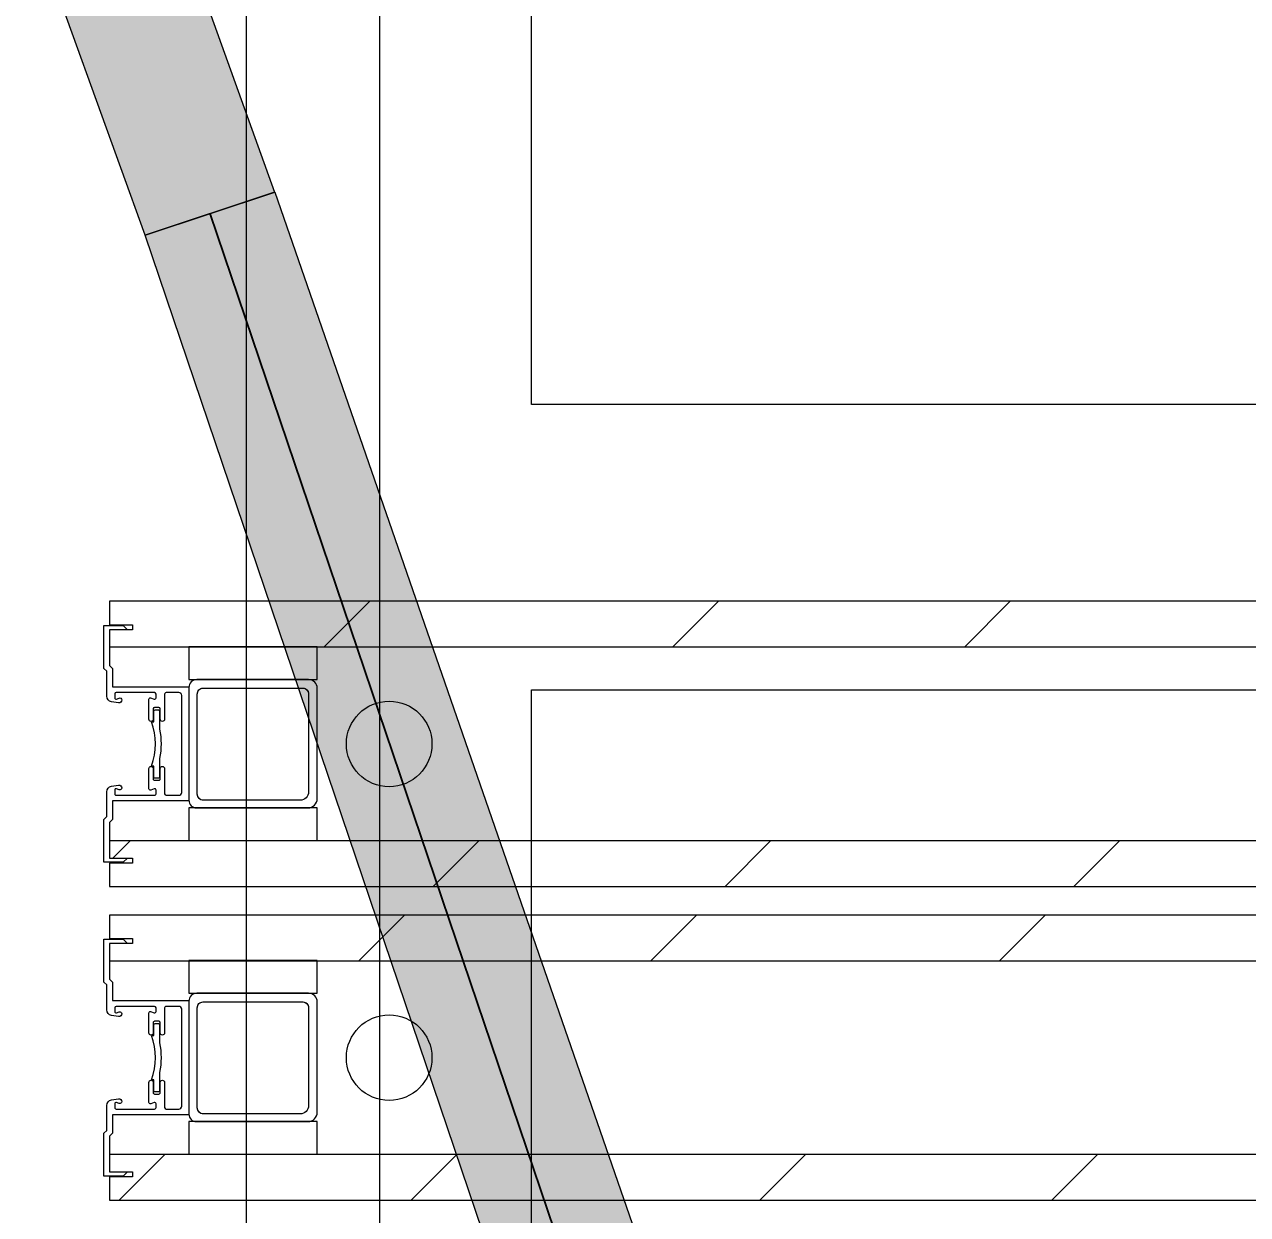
# Model space of a CAD drawing. Header units: millimetres. Extents: x 0 to 168960, y -92093 to 443706.
# Drawn here: x 61223.9 to 61652.5, y 314563.8 to 314981 of the extents above; entities that cross this region are included whole.
import ezdxf
from ezdxf.enums import TextEntityAlignment as Align

# ---------------------------------------------------------------- set-up
doc = ezdxf.new("R2018")
doc.units = ezdxf.units.MM
doc.linetypes.add('осевая', pattern=[50.800000000000004, 31.75, -6.35, 6.35, -6.35])
for name, color, linetype, lineweight in [('_0', 7, 'Continuous', 15), ('АР_Названия помещений', 124, 'Continuous', 5), ('АР_Номер помещения', 1, 'Continuous', 25), ('АР_Помещения_площадь', 19, 'Continuous', 9)]:
    doc.layers.add(name, color=color, linetype=linetype, lineweight=lineweight)
doc.styles.add('ISOCPEUR', font='isocpeur.ttf', dxfattribs={"height": 174.9999999999999})
doc.styles.get("Standard").update_dxf_attribs({"font": 'arial.ttf'})

# ---------------------------------------------------------------- blocks, each defined once
blk = doc.blocks.new('*U362')
at = {"color": 8, "style": 'ISOCPEUR', "width": 0.7, "flags": 1}
blk.add_attdef('КАТЕГОРИЯ', (-499.1655280450395, -2092.186355050572), '', height=250, dxfattribs=at)
at = {"layer": 'АР_Номер помещения', "color": 8, "style": 'ISOCPEUR', "width": 0.7}
blk.add_attdef('НОМЕР_ПОМЕЩЕНИЯ', text='', height=300, dxfattribs=at).set_placement((-17564.86919595587, 2858.18843627081), align=Align.MIDDLE_CENTER)
at = {"layer": 'АР_Помещения_площадь', "color": 8, "style": 'ISOCPEUR', "width": 0.7}
blk.add_attdef('ПЛОЩАДЬ_ПОМЕЩЕНИЯ', text='', height=200, dxfattribs=at).set_placement((-1475.609504904383, 2342.480832341213), align=Align.MIDDLE_RIGHT)
at = {"layer": 'АР_Помещения_площадь', "color": 8, "lineweight": 30, "width": 0.7, "flags": 104}
blk.add_attdef('ИМЯ_ПОМЕЩЕНИЯ', text='', height=100, dxfattribs=at).set_placement((157.6277002443094, 1217.141369806137), align=Align.MIDDLE_CENTER)
blk = doc.blocks.new('*U370')
at = {"color": 8, "style": 'ISOCPEUR', "width": 0.7, "flags": 1}
blk.add_attdef('КАТЕГОРИЯ', (-499.1655280450395, -2092.186355050572), '', height=250, dxfattribs=at)
at = {"layer": 'АР_Номер помещения', "color": 8, "style": 'ISOCPEUR', "width": 0.7}
blk.add_attdef('НОМЕР_ПОМЕЩЕНИЯ', text='', height=300, dxfattribs=at).set_placement((-21611.62945114239, 4249.169000430369), align=Align.MIDDLE_CENTER)
at = {"layer": 'АР_Помещения_площадь', "color": 8, "style": 'ISOCPEUR', "width": 0.7}
blk.add_attdef('ПЛОЩАДЬ_ПОМЕЩЕНИЯ', text='', height=200, dxfattribs=at).set_placement((-21287.99867618793, 5858.842214840608), align=Align.MIDDLE_RIGHT)
at = {"layer": 'АР_Помещения_площадь', "color": 8, "lineweight": 30, "width": 0.7, "flags": 104}
blk.add_attdef('ИМЯ_ПОМЕЩЕНИЯ', text='', height=100, dxfattribs=at).set_placement((157.6277002443094, 1217.141369806137), align=Align.MIDDLE_CENTER)
blk = doc.blocks.new('*U456')
at = {"ltscale": 75}
h = blk.add_hatch(dxfattribs=at)
h.set_pattern_fill('ANSI31', color=8, scale=50)
h.set_pattern_definition([(45, (1.13686837721616e-13, 639.6807474487578), (-112.2532015133644, 112.2532015133644), [])])
h.paths.add_polyline_path([(1052.074230230049, -4855.319253445312), (1044.074214017586, -4855.319253445312), (1044.074214017586, -4853.51925277774), (1052.074230230049, -4853.51925277774), (1052.074230230049, -4845.319251806184), (-97.92582126834998, -4845.319251806177), (-97.92582126834998, -4853.519252777733), (-89.9258050558866, -4853.519252777733), (-89.9258050558866, -4855.319253445305), (-97.92582126834998, -4855.319253445305), (-97.92582126834998, -4861.319250703491), (1052.074230230049, -4861.319250703498)])
h.paths.add_polyline_path([(1052.074230230049, -4929.319254398994), (-97.92582126834998, -4929.319254398986), (-97.92582126834998, -4935.319251657165), (-89.9258050558866, -4935.319251657165), (-89.9258050558866, -4937.119252324737), (-97.92582126834998, -4937.119252324737), (-97.92582126834998, -4945.319253296293), (1052.074230230049, -4945.3192532963), (1052.074230230049, -4937.119252324752), (1044.074214017586, -4937.119252324752), (1044.074214017586, -4935.31925165718), (1052.074230230049, -4935.31925165718)])
h.paths.add_polyline_path([(1052.074230230049, -4965.319253445312), (1044.074214017586, -4965.319253445312), (1044.074214017586, -4963.51925277774), (1052.074230230049, -4963.51925277774), (1052.074230230049, -4955.319251806184), (-97.92582126834998, -4955.319251806177), (-97.92582126834998, -4963.519252777733), (-89.9258050558866, -4963.519252777733), (-89.9258050558866, -4965.319253445305), (-97.92582126834998, -4965.319253445305), (-97.92582126834998, -4971.319250703491), (1052.074230230049, -4971.319250703498)])
h.paths.add_polyline_path([(1052.074230230049, -5039.319254398994), (-97.92582126834998, -5039.319254398986), (-97.92582126834998, -5045.319251657165), (-89.9258050558866, -5045.319251657165), (-89.9258050558866, -5047.119252324737), (-97.92582126834998, -5047.119252324737), (-97.92582126834998, -5055.319253296293), (1052.074230230049, -5055.3192532963), (1052.074230230049, -5047.119252324752), (1044.074214017586, -5047.119252324752), (1044.074214017586, -5045.31925165718), (1052.074230230049, -5045.31925165718)])
h.paths.add_polyline_path([(1052.074230230049, -5075.319253445312), (1044.074214017586, -5075.319253445312), (1044.074214017586, -5073.51925277774), (1052.074230230049, -5073.51925277774), (1052.074230230049, -5065.319251806184), (-97.92582126834998, -5065.319251806177), (-97.92582126834998, -5073.519252777733), (-89.9258050558866, -5073.519252777733), (-89.9258050558866, -5075.319253445305), (-97.92582126834998, -5075.319253445305), (-97.92582126834998, -5081.319250703491), (1052.074230230049, -5081.319250703498)])
h.paths.add_polyline_path([(915.3990858139579, -5175.31925255125), (915.3990858139579, -5191.31925255125), (1052.085289488211, -5191.31925255125), (1052.085289488211, -5175.31925255125)])
h.paths.add_polyline_path([(1052.074230230049, -5149.319254398994), (-97.92582126834998, -5149.319254398986), (-97.92582126834998, -5155.319251657165), (-89.9258050558866, -5155.319251657165), (-89.9258050558866, -5157.119252324737), (-97.92582126834998, -5157.119252324737), (-97.92582126834998, -5165.319253296293), (1052.074230230049, -5165.3192532963), (1052.074230230049, -5157.119252324752), (1044.074214017586, -5157.119252324752), (1044.074214017586, -5155.31925165718), (1052.074230230049, -5155.31925165718)])
h.paths.add_polyline_path([(20.80072385193388, -5175.31925255125), (20.80072385193388, -5191.31925255125), (905.4760391985757, -5191.319252551257), (905.4760391985757, -5175.31925255125)])
h.paths.add_polyline_path([(1052.085289488197, -5275.31925255125), (1052.085289488197, -5259.319252551257), (944.5759609985681, -5259.319252551257), (944.5759609985681, -5275.31925255125)])
h.paths.add_polyline_path([(934.6529143831859, -5259.319252551257), (-8.706308695255856, -5259.31925255125), (-8.706308695255856, -5275.319252551242), (934.6529143831859, -5275.31925255125)])
h.paths.add_polyline_path([(-99.92579551914343, -5330.727966430386), (1052.074218785972, -5330.727966430386), (1052.074218785972, -5315.319252551242), (-99.92579551914343, -5315.319252551242)])
h.paths.add_polyline_path([(1052.074218785972, -5398.973145807198), (-99.92579551914343, -5398.973145807198), (-99.92579551914343, -5415.319252551242), (-50.00000000000101, -5415.319252551242), (50.13124937287547, -5415.319252551242), (1052.074218785972, -5415.319252551242)])
h.paths.add_polyline_path([(10.88111534260578, -5191.31925255125), (10.88111534260578, -5175.31925255125), (-97.92579551914343, -5175.31925255125), (-97.92579551914343, -5191.31925255125)])
h.paths.add_polyline_path([(-18.20630869525586, -5259.31925255125), (-97.92579551914343, -5259.31925255125), (-97.92579551914343, -5275.319252551242), (-18.20630869525586, -5275.319252551242)])
at = {"color": 8}
for points in [[(-50, 0), (-50.00000000000101, -5465.319252551242), (49.99999999999899, -5465.319252551242), (49.99367757630047, -4876.319252551237), (905.0740573432921, -4876.319252551246), (905.0742044808568, -5465.31925255125), (1005.074204480857, -5465.31925255125), (1005.074057343294, -4776.319252551246), (49.99288924190172, -4776.319252551239), (50, 0)], [(1052.074230230049, -4855.319253445312), (1044.074214017586, -4855.319253445312), (1044.074214017586, -4853.51925277774), (1052.074230230049, -4853.51925277774), (1052.074230230049, -4845.319251806184), (-97.92582126834998, -4845.319251806177), (-97.92582126834998, -4853.519252777733), (-89.9258050558866, -4853.519252777733), (-89.9258050558866, -4855.319253445305), (-97.92582126834998, -4855.319253445305), (-97.92582126834998, -4861.319250703491), (1052.074230230049, -4861.319250703498)], [(-25.12687234542328, -4872.742313533712), (-25.12687234542328, -4861.282851942855), (-70.12579771258982, -4861.282851942855), (-70.12579771258982, -4872.742313533712), (-25.12687234542328, -4872.742313533712)], [(-70.12579771258982, -4929.207082568482), (-25.12687234542328, -4929.207082568482), (-25.12687234542328, -4917.747620977625), (-70.12579771258982, -4917.747620977625), (-70.12579771258982, -4929.207082568482)], [(1052.074230230049, -4929.319254398994), (-97.92582126834998, -4929.319254398986), (-97.92582126834998, -4935.319251657165), (-89.9258050558866, -4935.319251657165), (-89.9258050558866, -4937.119252324737), (-97.92582126834998, -4937.119252324737), (-97.92582126834998, -4945.319253296293), (1052.074230230049, -4945.3192532963), (1052.074230230049, -4937.119252324752), (1044.074214017586, -4937.119252324752), (1044.074214017586, -4935.31925165718), (1052.074230230049, -4935.31925165718)], [(1052.074230230049, -4965.319253445312), (1044.074214017586, -4965.319253445312), (1044.074214017586, -4963.51925277774), (1052.074230230049, -4963.51925277774), (1052.074230230049, -4955.319251806184), (-97.92582126834998, -4955.319251806177), (-97.92582126834998, -4963.519252777733), (-89.9258050558866, -4963.519252777733), (-89.9258050558866, -4965.319253445305), (-97.92582126834998, -4965.319253445305), (-97.92582126834998, -4971.319250703491), (1052.074230230049, -4971.319250703498)], [(-25.12687234542328, -4982.742313533712), (-25.12687234542328, -4971.282851942855), (-70.12579771258982, -4971.282851942855), (-70.12579771258982, -4982.742313533712), (-25.12687234542328, -4982.742313533712)], [(-70.12579771258982, -5039.207082568482), (-25.12687234542328, -5039.207082568482), (-25.12687234542328, -5027.747620977625), (-70.12579771258982, -5027.747620977625), (-70.12579771258982, -5039.207082568482)], [(1052.074230230049, -5039.319254398994), (-97.92582126834998, -5039.319254398986), (-97.92582126834998, -5045.319251657165), (-89.9258050558866, -5045.319251657165), (-89.9258050558866, -5047.119252324737), (-97.92582126834998, -5047.119252324737), (-97.92582126834998, -5055.319253296293), (1052.074230230049, -5055.3192532963), (1052.074230230049, -5047.119252324752), (1044.074214017586, -5047.119252324752), (1044.074214017586, -5045.31925165718), (1052.074230230049, -5045.31925165718)]]:
    blk.add_lwpolyline(points, close=True, dxfattribs=at)
for points in [[(-81.62580992111509, -4877.819252648078, 0.414213562373475), (-82.12580982425527, -4877.319252744936), (-95.62536968795814, -4877.319252744935, 0.4076692435884849), (-96.12582011435336, -4877.809384719179), (-96.12581521251661, -4879.119252551216), (-96.12580982425436, -4879.119252551216, 0.5236937938588443), (-95.45019056093236, -4879.587395557518), (-94.57694104636778, -4879.25573894689, -0.5171094181616752), (-93.6261173267336, -4879.894455164349, -0.4685459341944643), (-94.78224535633183, -4880.906940722811), (-94.78224568538292, -4880.90694280034), (-97.23867991890086, -4880.517881248366), (-97.23867968111983, -4880.517879747083, -0.3692590870612273), (-98.9258083937467, -4878.540111133145), (-98.9258083937467, -4869.819253028072), (-99.92579551914343, -4868.819252864159), (-99.92579551914343, -4853.819254130758), (-93.14296575763831, -4853.819254130758), (-91.6429423275705, -4855.319253445305), (-97.92582126834998, -4855.319253445305), (-97.92582126834998, -4867.819252700247), (-96.92583414295325, -4868.819252864159), (-96.92583414295325, -4875.31925299827), (-70.12579771259436, -4875.31925299827), (-70.12579771259436, -4915.319252104207), (-96.92583414295325, -4915.319252104207), (-96.92583414295325, -4921.819252238318), (-97.92582126834998, -4922.819252402231), (-97.92582126834998, -4935.319251657173), (-91.6429423275705, -4935.319251657173), (-93.14296575763831, -4936.819250971719), (-99.92579551914343, -4936.819250971719), (-99.92579551914343, -4921.819252238318), (-98.9258083937467, -4920.819252074405), (-98.9258083937467, -4912.098393969332, -0.3692590732812085), (-97.23867977693828, -4910.12062537057), (-97.2386800327323, -4910.120623755556), (-94.78224580647122, -4909.731562143664), (-94.78224544997067, -4909.731564394504, -0.4685459630985602), (-93.62611732673179, -4910.744049938132, -0.5171094181635373), (-94.5769410463696, -4911.382766155593), (-95.45019055973228, -4911.051109545415, 0.523693794674848), (-96.12580982425573, -4911.519252551268), (-96.12581521251661, -4911.519252551268), (-96.12582059437239, -4912.817707158768, 0.4148534517142241), (-95.62473171662816, -4913.319252357542), (-82.12580982425527, -4913.319252357539, 0.4142169089958392), (-81.62579866625231, -4912.81924691265), (-81.62579866606995, -4911.519267071057, 0.5263183090191899), (-82.30528222812711, -4911.052573096936), (-83.44827028491329, -4911.486675307791, -0.5238257940620074), (-84.12580531017841, -4911.015318240641), (-84.12580531017841, -4903.97202568347, -0.9999999999999999), (-82.62578575889177, -4903.97202568347), (-82.62578575888449, -4907.564350278306, 0.417088185879998), (-82.12580984064073, -4908.069252446932), (-80.62580982425527, -4908.06925244693, 0.414219918199634), (-80.12578817579254, -4907.56924164881), (-80.1257881758512, -4903.962150354891, -0.9999999999999999), (-78.6258372900785, -4903.962150354891), (-78.6258372900785, -4912.819252625748, 0.4135527551017812), (-78.12536968797315, -4913.319252292971), (-73.62580982425527, -4913.319252292968, 0.414213562373095), (-72.62581008255086, -4912.319252551264), (-72.62581008255086, -4878.319252551213, 0.4142135623731283), (-73.62580982425527, -4877.319252809509), (-78.12536968328743, -4877.31925280951, 0.4144872272624899), (-78.6258372900785, -4877.820850480929), (-78.6258372900785, -4886.676354747586, -0.9999999999999999), (-80.1257881758512, -4886.676354747586), (-80.1257881758512, -4883.06925287161, 0.4141830312661964), (-80.62580982425527, -4882.569252655547), (-82.12580984064073, -4882.569252655544, 0.4170881858757274), (-82.62578575888449, -4883.074154824164), (-82.62578575887994, -4886.666479419007, -0.9999999999999999), (-84.12580531018114, -4886.666479419007), (-84.12580531017841, -4879.621092523426, -0.4421397536477223), (-83.5741792277314, -4879.107714560609), (-82.30526943842881, -4879.585936863016, 0.526315358118477), (-81.62580424526834, -4879.119250386821), (-81.62580429369166, -4877.819252648078)], [(-81.62580992111509, -4987.819252648078, 0.414213562373475), (-82.12580982425527, -4987.319252744936), (-95.62536968795814, -4987.319252744936, 0.4076692435884849), (-96.12582011435336, -4987.809384719179), (-96.12581521251661, -4989.119252551216), (-96.12580982425436, -4989.119252551216, 0.5236937938588443), (-95.45019056093236, -4989.587395557518), (-94.57694104636778, -4989.25573894689, -0.5171094181616752), (-93.6261173267336, -4989.89445516435, -0.4685459341944643), (-94.78224535633183, -4990.906940722811), (-94.78224568538292, -4990.90694280034), (-97.23867991890086, -4990.517881248367), (-97.23867968111983, -4990.517879747083, -0.3692590870612273), (-98.9258083937467, -4988.540111133145), (-98.9258083937467, -4979.819253028072), (-99.92579551914343, -4978.819252864159), (-99.92579551914343, -4963.819254130758), (-93.14296575763831, -4963.819254130758), (-91.6429423275705, -4965.319253445305), (-97.92582126834998, -4965.319253445305), (-97.92582126834998, -4977.819252700247), (-96.92583414295325, -4978.819252864159), (-96.92583414295325, -4985.31925299827), (-70.12579771259436, -4985.31925299827), (-70.12579771259436, -5025.319252104207), (-96.92583414295325, -5025.319252104207), (-96.92583414295325, -5031.819252238318), (-97.92582126834998, -5032.819252402231), (-97.92582126834998, -5045.319251657173), (-91.6429423275705, -5045.319251657173), (-93.14296575763831, -5046.819250971719), (-99.92579551914343, -5046.819250971719), (-99.92579551914343, -5031.819252238318), (-98.9258083937467, -5030.819252074405), (-98.9258083937467, -5022.098393969332, -0.3692590732812085), (-97.23867977693828, -5020.12062537057), (-97.2386800327323, -5020.120623755556), (-94.78224580647122, -5019.731562143664), (-94.78224544997067, -5019.731564394504, -0.4685459630985602), (-93.62611732673179, -5020.744049938132, -0.5171094181635373), (-94.5769410463696, -5021.382766155593), (-95.45019055973228, -5021.051109545416, 0.523693794674848), (-96.12580982425573, -5021.519252551268), (-96.12581521251661, -5021.519252551268), (-96.12582059437239, -5022.817707158768, 0.4148534517142241), (-95.62473171662816, -5023.319252357542), (-82.12580982425527, -5023.319252357539, 0.4142169089958392), (-81.62579866625231, -5022.81924691265), (-81.62579866606995, -5021.519267071057, 0.5263183090191899), (-82.30528222812711, -5021.052573096936), (-83.44827028491329, -5021.486675307791, -0.5238257940620074), (-84.12580531017841, -5021.015318240641), (-84.12580531017841, -5013.97202568347, -0.9999999999999999), (-82.62578575889177, -5013.97202568347), (-82.62578575888449, -5017.564350278306, 0.417088185879998), (-82.12580984064073, -5018.069252446932), (-80.62580982425527, -5018.06925244693, 0.414219918199634), (-80.12578817579254, -5017.569241648811), (-80.1257881758512, -5013.962150354891, -0.9999999999999999), (-78.6258372900785, -5013.962150354891), (-78.6258372900785, -5022.819252625748, 0.4135527551017812), (-78.12536968797315, -5023.319252292971), (-73.62580982425527, -5023.319252292968, 0.414213562373095), (-72.62581008255086, -5022.319252551264), (-72.62581008255086, -4988.319252551213, 0.4142135623731283), (-73.62580982425527, -4987.319252809509), (-78.12536968328743, -4987.31925280951, 0.4144872272624899), (-78.6258372900785, -4987.820850480929), (-78.6258372900785, -4996.676354747586, -0.9999999999999999), (-80.1257881758512, -4996.676354747586), (-80.1257881758512, -4993.06925287161, 0.4141830312661964), (-80.62580982425527, -4992.569252655547), (-82.12580984064073, -4992.569252655544, 0.4170881858757274), (-82.62578575888449, -4993.074154824164), (-82.62578575887994, -4996.666479419007, -0.9999999999999999), (-84.12580531018114, -4996.666479419007), (-84.12580531017841, -4989.621092523426, -0.4421397536477223), (-83.5741792277314, -4989.107714560609), (-82.30526943842881, -4989.585936863016, 0.526315358118477), (-81.62580424526834, -4989.119250386821), (-81.62580429369166, -4987.819252648078)]]:
    blk.add_lwpolyline(points, format="xyb", dxfattribs=at)
for points in [[(-28.40009703406768, -4917.747620977622, 0.414213562373095), (-25.12687234542328, -4914.474396288973), (-25.12687234542464, -4875.782722381922, 0.414213562373095), (-28.16728119362607, -4872.742313533719), (-67.321899765284, -4872.742313533716, 0.414213562373095), (-70.12579771258982, -4875.546211481033), (-70.12579771259936, -4915.092293621445, 0.414213562373095), (-67.47047035641674, -4917.747620977625), (-28.40009703406768, -4917.747620977625)], [(-31.12554775787804, -4915.057715439976), (-65.07153650300108, -4915.057715439974, -0.414213562373095), (-67.17906498157765, -4912.9501869614), (-67.17906498156947, -4877.815249302945, -0.414213562373095), (-65.1460859688342, -4875.782270290209), (-30.12482958682459, -4875.782270290209, -0.414213562373095), (-28.15627047860117, -4877.750829398439), (-28.15627047860117, -4912.088438160699, -0.414213562373095), (-31.12554775787804, -4915.057715439976)], [(-80.92580982540778, -4883.321932691893, -0.414213562373095), (-80.42583795727217, -4883.821904560027), (-80.42583795727808, -4890.165599132067, -0.1086563943623405), (-80.42625695845447, -4900.474811308843), (-80.42625695844765, -4906.8211391816, -0.4142135881184977), (-80.92539094666529, -4907.320273125944), (-81.92580982425818, -4907.320273125941, -0.4149316596879949), (-82.42581220844397, -4906.819762838713), (-82.42581220844397, -4903.069252424815), (-83.27580977661557, -4903.069252424806, 0.1819686946466833), (-83.27580977661239, -4887.569252677904), (-82.42581220844397, -4887.569252677909), (-82.42581220844397, -4883.819252528883, -0.4142102386467865), (-81.92580982425818, -4883.319252446926), (-80.92580171802649, -4883.319252446927)], [(-28.40009703406768, -5027.747620977622, 0.414213562373095), (-25.12687234542328, -5024.474396288973), (-25.12687234542464, -4985.782722381922, 0.414213562373095), (-28.16728119362607, -4982.742313533719), (-67.321899765284, -4982.742313533716, 0.414213562373095), (-70.12579771258982, -4985.546211481033), (-70.12579771259936, -5025.092293621445, 0.414213562373095), (-67.47047035641674, -5027.747620977625), (-28.40009703406768, -5027.747620977625)], [(-31.12554775787804, -5025.057715439976), (-65.07153650300108, -5025.057715439974, -0.414213562373095), (-67.17906498157765, -5022.9501869614), (-67.17906498156947, -4987.815249302945, -0.414213562373095), (-65.1460859688342, -4985.782270290209), (-30.12482958682459, -4985.782270290209, -0.414213562373095), (-28.15627047860117, -4987.750829398439), (-28.15627047860117, -5022.088438160699, -0.414213562373095), (-31.12554775787804, -5025.057715439976)], [(-80.92580982540778, -4993.321932691893, -0.414213562373095), (-80.42583795727217, -4993.821904560027), (-80.42583795727808, -5000.165599132067, -0.1086563943623405), (-80.42625695845447, -5010.474811308843), (-80.42625695844765, -5016.8211391816, -0.4142135881184977), (-80.92539094666529, -5017.320273125944), (-81.92580982425818, -5017.320273125942, -0.4149316596879949), (-82.42581220844397, -5016.819762838713), (-82.42581220844397, -5013.069252424815), (-83.27580977661557, -5013.069252424806, 0.1819686946466833), (-83.27580977661239, -4997.569252677904), (-82.42581220844397, -4997.569252677909), (-82.42581220844397, -4993.819252528883, -0.4142102386467865), (-81.92580982425818, -4993.319252446927), (-80.92580171802649, -4993.319252446927)]]:
    blk.add_lwpolyline(points, format="xyb", close=True, dxfattribs=at)
for centre, radius in [((0.07420448085657938, -4895.319252551242), 15.00000000000001), ((0.07420448085657938, -5005.319252551242), 15.00000000000002)]:
    blk.add_circle(centre, radius, dxfattribs=at)
blk = doc.blocks.new('*U590')
at = {"ltscale": 75}
h = blk.add_hatch(dxfattribs=at)
h.set_pattern_fill('ANSI31', color=8, scale=50)
h.set_pattern_definition([(45, (1.35003119794419e-13, 741.967266209278), (-112.2532015133644, 112.2532015133644), [])])
h.paths.add_polyline_path([(1052.074230230049, -4753.032734684792), (1044.074214017586, -4753.032734684792), (1044.074214017586, -4751.23273401722), (1052.074230230049, -4751.23273401722), (1052.074230230049, -4743.032733045664), (-97.92582126834995, -4743.032733045657), (-97.92582126834995, -4751.232734017212), (-89.92580505588657, -4751.232734017212), (-89.92580505588657, -4753.032734684784), (-97.92582126834995, -4753.032734684784), (-97.92582126834995, -4759.032731942971), (1052.074230230049, -4759.032731942978)])
h.paths.add_polyline_path([(1052.074230230049, -4827.032735638473), (-97.92582126834995, -4827.032735638466), (-97.92582126834995, -4833.032732896645), (-89.92580505588657, -4833.032732896645), (-89.92580505588657, -4834.832733564217), (-97.92582126834995, -4834.832733564217), (-97.92582126834995, -4843.032734535773), (1052.074230230049, -4843.03273453578), (1052.074230230049, -4834.832733564232), (1044.074214017586, -4834.832733564232), (1044.074214017586, -4833.03273289666), (1052.074230230049, -4833.03273289666)])
h.paths.add_polyline_path([(1052.074230230049, -4863.032734684792), (1044.074214017586, -4863.032734684792), (1044.074214017586, -4861.23273401722), (1052.074230230049, -4861.23273401722), (1052.074230230049, -4853.032733045664), (-97.92582126834995, -4853.032733045657), (-97.92582126834995, -4861.232734017212), (-89.92580505588657, -4861.232734017212), (-89.92580505588657, -4863.032734684784), (-97.92582126834995, -4863.032734684784), (-97.92582126834995, -4869.032731942971), (1052.074230230049, -4869.032731942978)])
h.paths.add_polyline_path([(1052.074230230049, -4937.032735638473), (-97.92582126834995, -4937.032735638466), (-97.92582126834995, -4943.032732896645), (-89.92580505588657, -4943.032732896645), (-89.92580505588657, -4944.832733564217), (-97.92582126834995, -4944.832733564217), (-97.92582126834995, -4953.032734535773), (1052.074230230049, -4953.03273453578), (1052.074230230049, -4944.832733564232), (1044.074214017586, -4944.832733564232), (1044.074214017586, -4943.03273289666), (1052.074230230049, -4943.03273289666)])
h.paths.add_polyline_path([(1052.074230230049, -4973.032734684792), (1044.074214017586, -4973.032734684792), (1044.074214017586, -4971.23273401722), (1052.074230230049, -4971.23273401722), (1052.074230230049, -4963.032733045664), (-97.92582126834995, -4963.032733045657), (-97.92582126834995, -4971.232734017212), (-89.92580505588657, -4971.232734017212), (-89.92580505588657, -4973.032734684784), (-97.92582126834995, -4973.032734684784), (-97.92582126834995, -4979.032731942971), (1052.074230230049, -4979.032731942978)])
h.paths.add_polyline_path([(915.3990858139579, -5073.032733790729), (915.3990858139579, -5089.032733790729), (1052.085289488211, -5089.032733790729), (1052.085289488211, -5073.032733790729)])
h.paths.add_polyline_path([(1052.074230230049, -5047.032735638473), (-97.92582126834995, -5047.032735638466), (-97.92582126834995, -5053.032732896645), (-89.92580505588657, -5053.032732896645), (-89.92580505588657, -5054.832733564217), (-97.92582126834995, -5054.832733564217), (-97.92582126834995, -5063.032734535773), (1052.074230230049, -5063.03273453578), (1052.074230230049, -5054.832733564232), (1044.074214017586, -5054.832733564232), (1044.074214017586, -5053.03273289666), (1052.074230230049, -5053.03273289666)])
h.paths.add_polyline_path([(20.8007238519339, -5073.032733790729), (20.8007238519339, -5089.032733790729), (905.4760391985757, -5089.032733790737), (905.4760391985757, -5073.032733790729)])
h.paths.add_polyline_path([(1052.085289488197, -5173.032733790729), (1052.085289488197, -5157.032733790737), (944.5759609985681, -5157.032733790737), (944.5759609985681, -5173.032733790729)])
h.paths.add_polyline_path([(934.6529143831859, -5157.032733790737), (-8.706308695255835, -5157.032733790729), (-8.706308695255835, -5173.032733790722), (934.6529143831859, -5173.032733790729)])
h.paths.add_polyline_path([(-99.9257955191434, -5228.441447669866), (1052.074218785972, -5228.441447669866), (1052.074218785972, -5213.032733790722), (-99.9257955191434, -5213.032733790722)])
h.paths.add_polyline_path([(1052.074218785972, -5296.686627046678), (-99.9257955191434, -5296.686627046678), (-99.9257955191434, -5313.032733790722), (-50.00000000000099, -5313.032733790722), (50.13124937287549, -5313.032733790722), (1052.074218785972, -5313.032733790722)])
h.paths.add_polyline_path([(10.8811153426058, -5089.032733790729), (10.8811153426058, -5073.032733790729), (-97.9257955191434, -5073.032733790729), (-97.9257955191434, -5089.032733790729)])
h.paths.add_polyline_path([(-18.20630869525584, -5157.032733790729), (-97.9257955191434, -5157.032733790729), (-97.9257955191434, -5173.032733790722), (-18.20630869525584, -5173.032733790722)])
at = {"color": 8}
for points in [[(-50, 0), (-50.00000000000099, -5363.032733790722), (49.99999999999901, -5363.032733790722), (49.99367757630049, -4774.032733790717), (905.0740573432921, -4774.032733790726), (905.0742044808568, -5363.032733790729), (1005.074204480857, -5363.032733790729), (1005.074057343294, -4674.032733790726), (49.99288924190174, -4674.032733790718), (50, 0)], [(1052.074230230049, -4753.032734684792), (1044.074214017586, -4753.032734684792), (1044.074214017586, -4751.23273401722), (1052.074230230049, -4751.23273401722), (1052.074230230049, -4743.032733045664), (-97.92582126834995, -4743.032733045657), (-97.92582126834995, -4751.232734017212), (-89.92580505588657, -4751.232734017212), (-89.92580505588657, -4753.032734684784), (-97.92582126834995, -4753.032734684784), (-97.92582126834995, -4759.032731942971), (1052.074230230049, -4759.032731942978)], [(-25.12687234542326, -4770.455794773192), (-25.12687234542326, -4758.996333182335), (-70.12579771258979, -4758.996333182335), (-70.12579771258979, -4770.455794773192), (-25.12687234542326, -4770.455794773192)], [(-70.12579771258979, -4826.920563807962), (-25.12687234542326, -4826.920563807962), (-25.12687234542326, -4815.461102217105), (-70.12579771258979, -4815.461102217105), (-70.12579771258979, -4826.920563807962)], [(1052.074230230049, -4827.032735638473), (-97.92582126834995, -4827.032735638466), (-97.92582126834995, -4833.032732896645), (-89.92580505588657, -4833.032732896645), (-89.92580505588657, -4834.832733564217), (-97.92582126834995, -4834.832733564217), (-97.92582126834995, -4843.032734535773), (1052.074230230049, -4843.03273453578), (1052.074230230049, -4834.832733564232), (1044.074214017586, -4834.832733564232), (1044.074214017586, -4833.03273289666), (1052.074230230049, -4833.03273289666)], [(1052.074230230049, -4863.032734684792), (1044.074214017586, -4863.032734684792), (1044.074214017586, -4861.23273401722), (1052.074230230049, -4861.23273401722), (1052.074230230049, -4853.032733045664), (-97.92582126834995, -4853.032733045657), (-97.92582126834995, -4861.232734017212), (-89.92580505588657, -4861.232734017212), (-89.92580505588657, -4863.032734684784), (-97.92582126834995, -4863.032734684784), (-97.92582126834995, -4869.032731942971), (1052.074230230049, -4869.032731942978)], [(-25.12687234542326, -4880.455794773192), (-25.12687234542326, -4868.996333182335), (-70.12579771258979, -4868.996333182335), (-70.12579771258979, -4880.455794773192), (-25.12687234542326, -4880.455794773192)], [(-70.12579771258979, -4936.920563807962), (-25.12687234542326, -4936.920563807962), (-25.12687234542326, -4925.461102217105), (-70.12579771258979, -4925.461102217105), (-70.12579771258979, -4936.920563807962)], [(1052.074230230049, -4937.032735638473), (-97.92582126834995, -4937.032735638466), (-97.92582126834995, -4943.032732896645), (-89.92580505588657, -4943.032732896645), (-89.92580505588657, -4944.832733564217), (-97.92582126834995, -4944.832733564217), (-97.92582126834995, -4953.032734535773), (1052.074230230049, -4953.03273453578), (1052.074230230049, -4944.832733564232), (1044.074214017586, -4944.832733564232), (1044.074214017586, -4943.03273289666), (1052.074230230049, -4943.03273289666)]]:
    blk.add_lwpolyline(points, close=True, dxfattribs=at)
for points in [[(-81.62580992111506, -4775.532733887558, 0.414213562373475), (-82.12580982425524, -4775.032733984416), (-95.62536968795811, -4775.032733984414, 0.4076692435884849), (-96.12582011435333, -4775.522865958659), (-96.12581521251659, -4776.832733790696), (-96.12580982425433, -4776.832733790696, 0.5236937938588443), (-95.45019056093233, -4777.300876796998), (-94.57694104636775, -4776.96922018637, -0.5171094181616752), (-93.62611732673358, -4777.607936403829, -0.4685459341944643), (-94.7822453563318, -4778.62042196229), (-94.78224568538289, -4778.62042403982), (-97.23867991890083, -4778.231362487846), (-97.2386796811198, -4778.231360986563, -0.3692590870612273), (-98.92580839374668, -4776.253592372625), (-98.92580839374668, -4767.532734267552), (-99.9257955191434, -4766.532734103639), (-99.9257955191434, -4751.532735370238), (-93.14296575763828, -4751.532735370238), (-91.64294232757047, -4753.032734684784), (-97.92582126834995, -4753.032734684784), (-97.92582126834995, -4765.532733939726), (-96.92583414295322, -4766.532734103639), (-96.92583414295322, -4773.03273423775), (-70.12579771259433, -4773.03273423775), (-70.12579771259433, -4813.032733343687), (-96.92583414295322, -4813.032733343687), (-96.92583414295322, -4819.532733477798), (-97.92582126834995, -4820.53273364171), (-97.92582126834995, -4833.032732896652), (-91.64294232757047, -4833.032732896652), (-93.14296575763828, -4834.532732211199), (-99.9257955191434, -4834.532732211199), (-99.9257955191434, -4819.532733477798), (-98.92580839374668, -4818.532733313885), (-98.92580839374668, -4809.811875208812, -0.3692590732812085), (-97.23867977693826, -4807.83410661005), (-97.23868003273228, -4807.834104995036), (-94.7822458064712, -4807.445043383143), (-94.78224544997065, -4807.445045633984, -0.4685459630985602), (-93.62611732673176, -4808.457531177612, -0.5171094181635373), (-94.57694104636957, -4809.096247395073), (-95.45019055973225, -4808.764590784895, 0.523693794674848), (-96.1258098242557, -4809.232733790747), (-96.12581521251659, -4809.232733790748), (-96.12582059437236, -4810.531188398248, 0.4148534517142241), (-95.62473171662813, -4811.032733597021), (-82.12580982425524, -4811.032733597019, 0.4142169089958392), (-81.62579866625228, -4810.532728152129), (-81.62579866606993, -4809.232748310536, 0.5263183090191899), (-82.30528222812708, -4808.766054336415), (-83.44827028491326, -4809.200156547271, -0.5238257940620074), (-84.12580531017838, -4808.728799480121), (-84.12580531017838, -4801.68550692295, -0.9999999999999999), (-82.62578575889174, -4801.68550692295), (-82.62578575888446, -4805.277831517786, 0.417088185879998), (-82.1258098406407, -4805.782733686412), (-80.62580982425524, -4805.782733686409, 0.414219918199634), (-80.12578817579251, -4805.28272288829), (-80.12578817585117, -4801.675631594371, -0.9999999999999999), (-78.62583729007847, -4801.675631594371), (-78.62583729007847, -4810.532733865228, 0.4135527551017812), (-78.12536968797312, -4811.032733532451), (-73.62580982425524, -4811.032733532448, 0.414213562373095), (-72.62581008255083, -4810.032733790744), (-72.62581008255083, -4776.032733790693, 0.4142135623731283), (-73.62580982425524, -4775.032734048988), (-78.1253696832874, -4775.032734048989, 0.4144872272624899), (-78.62583729007847, -4775.534331720409), (-78.62583729007847, -4784.389835987065, -0.9999999999999999), (-80.12578817585117, -4784.389835987065), (-80.12578817585117, -4780.78273411109, 0.4141830312661964), (-80.62580982425524, -4780.282733895026), (-82.1258098406407, -4780.282733895024, 0.4170881858757274), (-82.62578575888446, -4780.787636063644), (-82.62578575887991, -4784.379960658487, -0.9999999999999999), (-84.12580531018111, -4784.379960658487), (-84.12580531017838, -4777.334573762906, -0.4421397536477223), (-83.57417922773138, -4776.821195800088), (-82.30526943842878, -4777.299418102496, 0.526315358118477), (-81.62580424526831, -4776.832731626301), (-81.62580429369163, -4775.532733887558)], [(-81.62580992111506, -4885.532733887558, 0.414213562373475), (-82.12580982425524, -4885.032733984416), (-95.62536968795811, -4885.032733984415, 0.4076692435884849), (-96.12582011435333, -4885.522865958659), (-96.12581521251659, -4886.832733790696), (-96.12580982425433, -4886.832733790696, 0.5236937938588443), (-95.45019056093233, -4887.300876796998), (-94.57694104636775, -4886.96922018637, -0.5171094181616752), (-93.62611732673358, -4887.60793640383, -0.4685459341944643), (-94.7822453563318, -4888.62042196229), (-94.78224568538289, -4888.62042403982), (-97.23867991890083, -4888.231362487847), (-97.2386796811198, -4888.231360986563, -0.3692590870612273), (-98.92580839374668, -4886.253592372625), (-98.92580839374668, -4877.532734267552), (-99.9257955191434, -4876.532734103639), (-99.9257955191434, -4861.532735370238), (-93.14296575763828, -4861.532735370238), (-91.64294232757047, -4863.032734684784), (-97.92582126834995, -4863.032734684784), (-97.92582126834995, -4875.532733939726), (-96.92583414295322, -4876.532734103639), (-96.92583414295322, -4883.03273423775), (-70.12579771259433, -4883.03273423775), (-70.12579771259433, -4923.032733343687), (-96.92583414295322, -4923.032733343687), (-96.92583414295322, -4929.532733477798), (-97.92582126834995, -4930.53273364171), (-97.92582126834995, -4943.032732896652), (-91.64294232757047, -4943.032732896652), (-93.14296575763828, -4944.532732211199), (-99.9257955191434, -4944.532732211199), (-99.9257955191434, -4929.532733477798), (-98.92580839374668, -4928.532733313885), (-98.92580839374668, -4919.811875208812, -0.3692590732812085), (-97.23867977693826, -4917.83410661005), (-97.23868003273228, -4917.834104995036), (-94.7822458064712, -4917.445043383143), (-94.78224544997065, -4917.445045633984, -0.4685459630985602), (-93.62611732673176, -4918.457531177612, -0.5171094181635373), (-94.57694104636957, -4919.096247395073), (-95.45019055973225, -4918.764590784896, 0.523693794674848), (-96.1258098242557, -4919.232733790747), (-96.12581521251659, -4919.232733790748), (-96.12582059437236, -4920.531188398248, 0.4148534517142241), (-95.62473171662813, -4921.032733597021), (-82.12580982425524, -4921.032733597019, 0.4142169089958392), (-81.62579866625228, -4920.532728152129), (-81.62579866606993, -4919.232748310536, 0.5263183090191899), (-82.30528222812708, -4918.766054336415), (-83.44827028491326, -4919.200156547271, -0.5238257940620074), (-84.12580531017838, -4918.728799480121), (-84.12580531017838, -4911.68550692295, -0.9999999999999999), (-82.62578575889174, -4911.68550692295), (-82.62578575888446, -4915.277831517786, 0.417088185879998), (-82.1258098406407, -4915.782733686412), (-80.62580982425524, -4915.782733686409, 0.414219918199634), (-80.12578817579251, -4915.282722888291), (-80.12578817585117, -4911.675631594371, -0.9999999999999999), (-78.62583729007847, -4911.675631594371), (-78.62583729007847, -4920.532733865228, 0.4135527551017812), (-78.12536968797312, -4921.032733532451), (-73.62580982425524, -4921.032733532448, 0.414213562373095), (-72.62581008255083, -4920.032733790744), (-72.62581008255083, -4886.032733790693, 0.4142135623731283), (-73.62580982425524, -4885.032734048988), (-78.1253696832874, -4885.032734048989, 0.4144872272624899), (-78.62583729007847, -4885.534331720409), (-78.62583729007847, -4894.389835987065, -0.9999999999999999), (-80.12578817585117, -4894.389835987065), (-80.12578817585117, -4890.78273411109, 0.4141830312661964), (-80.62580982425524, -4890.282733895026), (-82.1258098406407, -4890.282733895024, 0.4170881858757274), (-82.62578575888446, -4890.787636063644), (-82.62578575887991, -4894.379960658487, -0.9999999999999999), (-84.12580531018111, -4894.379960658487), (-84.12580531017838, -4887.334573762906, -0.4421397536477223), (-83.57417922773138, -4886.821195800088), (-82.30526943842878, -4887.299418102496, 0.526315358118477), (-81.62580424526831, -4886.832731626301), (-81.62580429369163, -4885.532733887558)]]:
    blk.add_lwpolyline(points, format="xyb", dxfattribs=at)
for points in [[(-28.40009703406766, -4815.461102217102, 0.414213562373095), (-25.12687234542326, -4812.187877528453), (-25.12687234542462, -4773.496203621402, 0.414213562373095), (-28.16728119362605, -4770.455794773199), (-67.32189976528397, -4770.455794773196, 0.414213562373095), (-70.12579771258979, -4773.259692720512), (-70.12579771259934, -4812.805774860924, 0.414213562373095), (-67.47047035641671, -4815.461102217105), (-28.40009703406766, -4815.461102217105)], [(-31.12554775787802, -4812.771196679456), (-65.07153650300106, -4812.771196679454, -0.414213562373095), (-67.17906498157762, -4810.663668200879), (-67.17906498156944, -4775.528730542424, -0.414213562373095), (-65.14608596883417, -4773.495751529688), (-30.12482958682457, -4773.495751529688, -0.414213562373095), (-28.15627047860115, -4775.464310637919), (-28.15627047860115, -4809.801919400179, -0.414213562373095), (-31.12554775787802, -4812.771196679456)], [(-80.92580982540775, -4781.035413931373, -0.414213562373095), (-80.42583795727214, -4781.535385799507), (-80.42583795727805, -4787.879080371546, -0.1086563943623405), (-80.42625695845445, -4798.188292548322), (-80.42625695844762, -4804.53462042108, -0.4142135881184977), (-80.92539094666526, -4805.033754365424), (-81.92580982425815, -4805.03375436542, -0.4149316596879949), (-82.42581220844394, -4804.533244078193), (-82.42581220844394, -4800.782733664295), (-83.27580977661555, -4800.782733664286, 0.1819686946466833), (-83.27580977661236, -4785.282733917384), (-82.42581220844394, -4785.282733917389), (-82.42581220844394, -4781.532733768363, -0.4142102386467865), (-81.92580982425815, -4781.032733686406), (-80.92580171802646, -4781.032733686407)], [(-28.40009703406766, -4925.461102217102, 0.414213562373095), (-25.12687234542326, -4922.187877528453), (-25.12687234542462, -4883.496203621402, 0.414213562373095), (-28.16728119362605, -4880.455794773199), (-67.32189976528397, -4880.455794773196, 0.414213562373095), (-70.12579771258979, -4883.259692720512), (-70.12579771259934, -4922.805774860924, 0.414213562373095), (-67.47047035641671, -4925.461102217105), (-28.40009703406766, -4925.461102217105)], [(-31.12554775787802, -4922.771196679456), (-65.07153650300106, -4922.771196679454, -0.414213562373095), (-67.17906498157762, -4920.663668200879), (-67.17906498156944, -4885.528730542424, -0.414213562373095), (-65.14608596883417, -4883.495751529688), (-30.12482958682457, -4883.495751529688, -0.414213562373095), (-28.15627047860115, -4885.464310637919), (-28.15627047860115, -4919.801919400179, -0.414213562373095), (-31.12554775787802, -4922.771196679456)], [(-80.92580982540775, -4891.035413931373, -0.414213562373095), (-80.42583795727214, -4891.535385799507), (-80.42583795727805, -4897.879080371546, -0.1086563943623405), (-80.42625695845445, -4908.188292548322), (-80.42625695844762, -4914.53462042108, -0.4142135881184977), (-80.92539094666526, -4915.033754365424), (-81.92580982425815, -4915.033754365421, -0.4149316596879949), (-82.42581220844394, -4914.533244078193), (-82.42581220844394, -4910.782733664295), (-83.27580977661555, -4910.782733664286, 0.1819686946466833), (-83.27580977661236, -4895.282733917384), (-82.42581220844394, -4895.282733917389), (-82.42581220844394, -4891.532733768363, -0.4142102386467865), (-81.92580982425815, -4891.032733686407), (-80.92580171802646, -4891.032733686407)]]:
    blk.add_lwpolyline(points, format="xyb", close=True, dxfattribs=at)
for centre, radius in [((0.0742044808566007, -4793.032733790722), 15.00000000000001), ((0.0742044808566007, -4903.032733790722), 15.00000000000002)]:
    blk.add_circle(centre, radius, dxfattribs=at)

msp = doc.modelspace()

# ---------------------------------------------------------------- hatches: boundary and pattern name
at = {"layer": '_0', "linetype": 'Continuous', "lineweight": 18}
for points in [[(61277.53367255314, 315016.8183482832), (61232.147062795, 315001.6894783637), (61266.18702011363, 314907.1340413676), (61311.57362987177, 314922.2629112869)], [(61451.51567662612, 314434.3568563866), (61477.99119898508, 314441.9212913463), (61311.57362987177, 314922.2629112869), (61288.8803249927, 314914.6984763272)], [(61428.82237174705, 314426.792421427), (61451.51567662612, 314434.3568563866), (61288.8803249927, 314914.6984763272), (61266.18702011363, 314907.1340413676)]]:
    msp.add_hatch(color=256, dxfattribs=at).paths.add_polyline_path(points)

# ---------------------------------------------------------------- linework, layer by layer
at = {"layer": '_0', "linetype": 'осевая', "lineweight": 0, "ltscale": 500}
msp.add_line((61348.38745872868, 314258.7604547751), (61348.38745872927, 319727.1194964959), dxfattribs=at)
at = {"layer": '_0', "linetype": 'Continuous', "lineweight": 18}
msp.add_lwpolyline([(61277.47063559515, 315016.8183482832), (61311.51059291378, 314922.2629112869), (61266.12398315564, 314907.1340413676), (61232.08402583702, 315001.6894783637)], close=True, dxfattribs=at)
for points in [[(61288.8803249927, 314914.6984763272), (61451.51567662612, 314434.3568563866), (61428.82237174705, 314426.792421427), (61266.18702011363, 314907.1340413676), (61311.57362987178, 314922.2629112869)], [(61311.57362987178, 314922.2629112869), (61477.9911989851, 314441.9212913463), (61451.51567662614, 314434.3568563866)], [(61451.45263966813, 314434.3568563866), (61288.81728803471, 314914.6984763272)]]:
    msp.add_lwpolyline(points, dxfattribs=at)

# ---------------------------------------------------------------- block references
at = {"layer": '_0'}
ref = msp.add_blockref('*U370', (75328.4261421222, 311412.6696398946), dxfattribs=at)
lines = msp.add_mtext('\\W0.8000;Санузлы для мальчиков основной и старшей\\Pшколы', dxfattribs={"layer": 'АР_Названия помещений', "color": 8, "insert": (54841.09188628175, 321948.5569585622), "char_height": 2433.387117552295, "width": 1779.628549205147, "attachment_point": 1})
ref.add_attrib('ИМЯ_ПОМЕЩЕНИЯ', '', (54841.09188628175, 321948.5569585622), dxfattribs={"flags": 104}).embed_mtext(lines)
ref = msp.add_blockref('*U362', (49645.1823398304, 311704.5919760152), dxfattribs=at)
lines = msp.add_mtext('\\W0.8000;Кабинет информатики и информационных\\Pтехнологий с возможностью деления\\Pтрансформируемой перегородкой на два\\Pпомещения', dxfattribs={"layer": 'АР_Названия помещений', "color": 8, "insert": (33695.11667115668, 321446.1710718342), "char_height": 6603.183349143786, "width": 1779.628549205147, "attachment_point": 1})
ref.add_attrib('ИМЯ_ПОМЕЩЕНИЯ', '', (33695.11667115668, 321446.1710718342), dxfattribs={"flags": 104}).embed_mtext(lines)
at = {"layer": '_0', "lineweight": 0, "ltscale": 100, "transparency": 33554687}
for name, p in [('*U456', (61351.59427305131, 319624.0797073282)), ('*U590', (61351.59427305131, 319521.7931885657))]:
    msp.add_blockref(name, p, dxfattribs=at)

doc.saveas('drawing.dxf')
